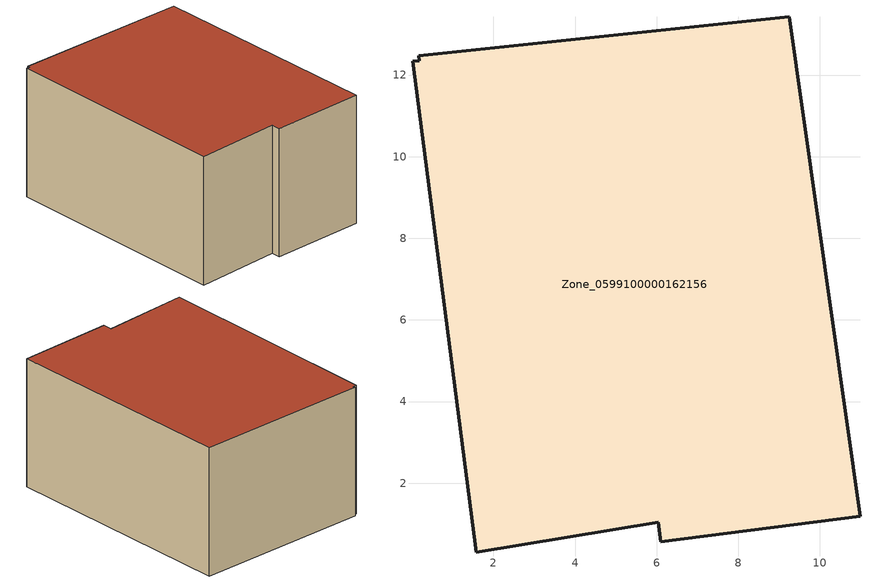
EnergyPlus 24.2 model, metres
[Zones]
Zone_0599100000162156
 floor ground (C_G): 0.19,12.36 0.17,12.48 9.25,13.43 10.98,1.19 6.1,0.57 6.04,1.04 1.58,0.3 0.02,12.34 z2.82
 wall outside (C_F): 10.98,1.19 9.25,13.43 0.17,12.48 0.19,12.36 0.02,12.34 1.58,0.3 6.04,1.04 6.1,0.57 10.98,1.19 z2.82:9.6
 roof outside (C_R): 1.58,0.3 6.04,1.04 6.1,0.57 10.98,1.19 9.25,13.43 0.17,12.48 0.19,12.36 0.02,12.34 z9.6
[BUILDING]
Pand.0599100000162156: North Axis=0; Terrain=City; Loads Convergence Tolerance Value=0.04; Temperature Convergence Tolerance Value=0.4; Solar Distribution=FullExterior; Maximum Number of Warmup Days=25; Minimum Number of Warmup Days=1
[Site:Location]
Rotterdam.The.Hague.AP_ZH_NLD Design_Conditions: Latitude=51.96; Longitude=4.45; Time Zone=1; Elevation=-4.5
[SITE:GROUNDTEMPERATURE:BUILDINGSURFACE]
18, 18, 18, 18, 18, 18, 18, 18, 18, 18, 18, 18
[MATERIAL] Thermal Absorptance=0.9; Solar Absorptance=0.7; Visible Absorptance=0.7
Name | Roughness | Thickness | Conductivity | Density | Specific Heat
G.D.1965 | MediumSmooth | 0.15 | 1 | 540 | 1210
F.D.1965 | Rough | 0.3 | 0.857143 | 1920 | 840
R.D.1965 | MediumRough | 0.2 | 0.08 | 1500 | 1000
[CONSTRUCTION]
C_G: G.D.1965
C_F: F.D.1965
C_R: R.D.1965
[ZONE]
Zone_0599100000162156: Type=1; Multiplier=1; Ceiling Height=Autocalculate; Volume=Autocalculate; Floor Area=autocalculate; Part of Total Floor Area=Yes
[ZONEINFILTRATION:DESIGNFLOWRATE]
Infil_Zone_0599100000162156: Zone or ZoneList or Space or SpaceList=Zone_0599100000162156; Schedule=AlwaysOn; Design Flow Rate Calculation Method=Flow/Area; Flow Rate per Floor Area=0.0042; Constant Term Coefficient=1; Temperature Term Coefficient=0; Velocity Term Coefficient=0; Velocity Squared Term Coefficient=0
[HVACTEMPLATE:ZONE:IDEALLOADSAIRSYSTEM]
Zone_0599100000162156: Maximum Heating Supply Air Temperature=50; Minimum Cooling Supply Air Temperature=13; Maximum Heating Supply Air Humidity Ratio=0.0156; Minimum Cooling Supply Air Humidity Ratio=0.0077; Heating Limit=NoLimit; Cooling Limit=NoLimit; Dehumidification Control Type=ConstantSensibleHeatRatio; Cooling Sensible Heat Ratio=0.7; Dehumidification Setpoint=60; Humidification Control Type=None; Humidification Setpoint=30; Outdoor Air Method=None; Outdoor Air Flow Rate per Person=0.00944; Outdoor Air Flow Rate per Zone Floor Area=0; Outdoor Air Flow Rate per Zone=0; Demand Controlled Ventilation Type=None; Outdoor Air Economizer Type=NoEconomizer; Heat Recovery Type=None; Sensible Heat Recovery Effectiveness=0.7; Latent Heat Recovery Effectiveness=0.65
[ZONECONTROL:THERMOSTAT]
ThermostatControl_Zone_0599100000162156: Zone or ZoneList=Zone_0599100000162156; Control Type Schedule=DualSetpointControlType; Control 1=Thermostat_Zone_0599100000162156; Temperature Difference Between Cutout And Setpoint=0
[THERMOSTATSETPOINT:DUALSETPOINT]
Thermostat_Zone_0599100000162156: Heating Setpoint Temperature Schedule=HeatingSetpoint_Zone_0599100000162156; Cooling Setpoint Temperature Schedule=CoolingSetpoint_Zone_0599100000162156
[SCHEDULE:COMPACT]
HeatingSetpoint_Zone_0599100000162156: Through: 12/31, For: AllDays, Until: 24:00, 21
CoolingSetpoint_Zone_0599100000162156: Through: 12/31, For: AllDays, Until: 24:00, 24
DualSetpointControlType: Through: 12/31, For: AllDays, Until: 24:00, 4
AlwaysOn: Through: 12/31, For: AllDays, Until: 24:00, 1
